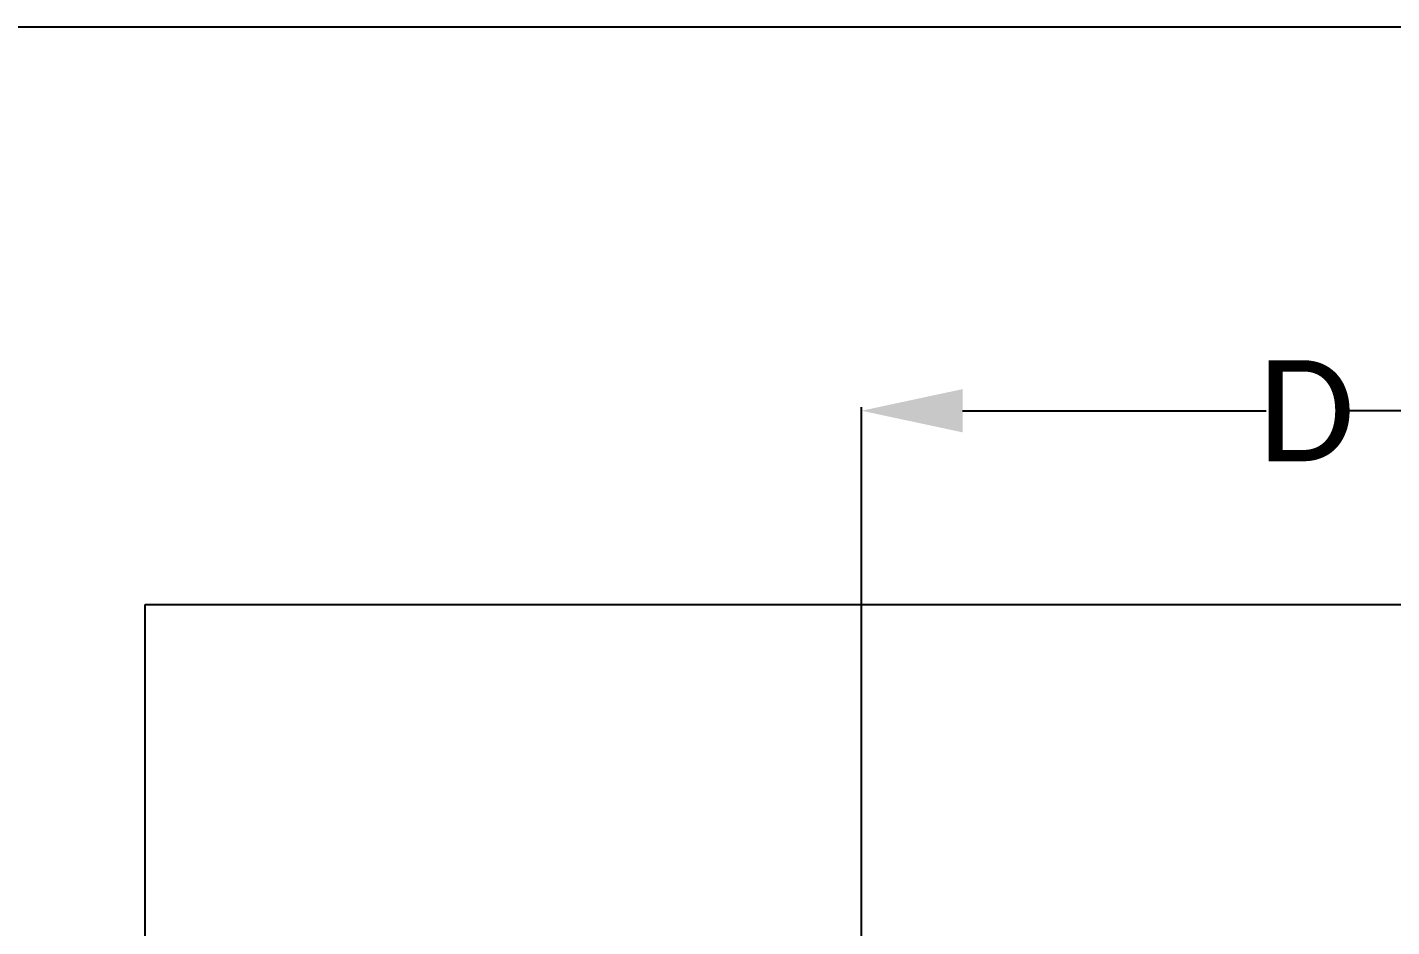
# Model space of a CAD drawing. Header units: millimetres. Extents: x 14017 to 18361, y 6223 to 10695.
# Drawn here: x 16356 to 16947, y 10305 to 10695 of the extents above; entities that cross this region are included whole.
import ezdxf

# ---------------------------------------------------------------- set-up
doc = ezdxf.new("R2010")
doc.units = ezdxf.units.MM
doc.header["$LTSCALE"] = 384.175
doc.header["$PDMODE"] = 3
doc.header["$PDSIZE"] = 8
doc.layers.get('0').update_dxf_attribs({"linetype": 'CONTINUOUS'})
doc.layers.get('Defpoints').update_dxf_attribs({"linetype": 'CONTINUOUS'})
doc.styles.get("Standard").update_dxf_attribs({"font": 'calibri.ttf'})
doc.dimstyles.get("Standard").update_dxf_attribs({"dimtxt": 43.75, "dimasz": 43.75, "dimexe": 1.5, "dimexo": 1, "dimtad": 1, "dimdsep": 46, "dimtxsty": 'Standard', "dimblk": '_FILLED', "dimblk1": '_FILLED', "dimblk2": '_FILLED', "dimcen": 0.09, "dimazin": 2, "dimtol": 1, "dimtp": 0.01, "dimtm": 0.01, "dimtfac": 1, "dimtofl": 0, "dimtmove": 0, "dimatfit": 3, "dimldrblk": '_FILLED', "dimfxl": 1, "dimtolj": 1, "dimarcsym": 0})

# ---------------------------------------------------------------- blocks, each defined once
blk = doc.blocks.new('_FILLED')
at = {"color": 0, "linetype": 'ByBlock'}
blk.add_solid([(0, 0), (-1, 0.214), (-1, -0.214)], dxfattribs=at)
blk = doc.blocks.new('*D319')
at = {"color": 0, "lineweight": -2}
for p, q in [((16717.67, 10054.24), (16717.67, 10530.43)), ((16761.42, 10528.93), (16892.94, 10528.93)), ((17058.33, 10528.93), (16927.68, 10528.93)), ((17102.08, 10055.78), (17102.08, 10530.43))]:
    blk.add_line(p, q, dxfattribs=at)
at = {"layer": 'Defpoints', "color": 0}
for p in [(16717.67, 10528.93), (16717.67, 10053.24), (17102.08, 10054.78)]:
    blk.add_point(p, dxfattribs=at)
at = {"color": 0, "linetype": 'ByBlock', "lineweight": -2, "xscale": 43.75, "yscale": 43.75, "zscale": 43.75, "rotation": 180}
blk.add_blockref('_FILLED', (16717.67, 10528.93), dxfattribs=at)
at = {"color": 0, "linetype": 'ByBlock', "lineweight": -2, "xscale": 43.75, "yscale": 43.75, "zscale": 43.75}
blk.add_blockref('_FILLED', (17102.08, 10528.93), dxfattribs=at)
at = {"color": 0, "insert": (16910.31, 10528.93), "char_height": 43.75, "attachment_point": 5}
blk.add_mtext('\\A1;\\A1;D', dxfattribs=at)
blk = doc.blocks.new('*D320')
at = {"color": 0, "lineweight": -2}
for p, q in [((16816.68, 10445.01), (17225.74, 10445.01)), ((17224.24, 10401.26), (17224.24, 10272.12)), ((17224.24, 10097.99), (17224.24, 10227.12)), ((16718.67, 10054.24), (17225.74, 10054.24))]:
    blk.add_line(p, q, dxfattribs=at)
at = {"layer": 'Defpoints', "color": 0}
for p in [(16815.68, 10445.01), (17224.24, 10445.01), (16717.67, 10054.24)]:
    blk.add_point(p, dxfattribs=at)
at = {"color": 0, "linetype": 'ByBlock', "lineweight": -2, "xscale": 43.75, "yscale": 43.75, "zscale": 43.75}
for p, rotation in [((17224.24, 10445.01), 90), ((17224.24, 10054.24), 270)]:
    blk.add_blockref('_FILLED', p, dxfattribs=dict(at, rotation=rotation))
at = {"color": 0, "insert": (17224.24, 10249.62), "char_height": 43.75, "attachment_point": 5}
blk.add_mtext('\\A1;\\A1;E', dxfattribs=at)

msp = doc.modelspace()

# ---------------------------------------------------------------- linework, layer by layer
for p, q in [((18361.37363, 10695.00949), (14016.56809, 10695.00949)), ((16407.32688, 10321.85192), (16407.32688, 10445.00949)), ((16407.32688, 10321.85192), (16407.32688, 10445.00949)), ((16407.32688, 10251.85192), (16407.32688, 10321.85192)), ((16407.32688, 10251.85192), (16407.32688, 10321.85192))]:
    msp.add_line(p, q)
at = {"linetype": 'Continuous'}
msp.add_line((16407.32688, 10445.00949), (17166.70313, 10445.00949), dxfattribs=at)

# ---------------------------------------------------------------- dimensions: what is measured, and where the dimension line sits
dim = msp.add_linear_dim(base=(16717.66887, 10528.93307), p1=(17102.08056, 10054.77999), p2=(16717.66887, 10053.23562), text='\\A1;D', dimstyle='Standard', override={"dimtad": 0, "dimtih": 1, "dimtoh": 1, "dimdec": 4, "dimzin": 0, "dimtxsty": 'Standard', "dimcen": 62.865, "dimadec": 0, "dimazin": 0, "dimtdec": 4, "dimtzin": 0})
dim.commit()
dim.dimension.update_dxf_attribs({"geometry": '*D319', "text_midpoint": (16910.31155, 10528.93307), "dimtype": 160})
dim = msp.add_linear_dim(base=(17224.24192, 10445.00949), p1=(16717.66887, 10054.23562), p2=(16815.68409, 10445.00949), angle=90, text='\\A1;E', dimstyle='Standard', override={"dimtad": 0, "dimtih": 1, "dimtoh": 1, "dimdec": 4, "dimzin": 0, "dimtxsty": 'Standard', "dimcen": 62.865, "dimadec": 0, "dimazin": 0, "dimtdec": 4, "dimtzin": 0})
dim.commit()
dim.dimension.update_dxf_attribs({"geometry": '*D320', "text_midpoint": (17224.24192, 10249.62256), "dimtype": 160})

doc.saveas('drawing.dxf')
